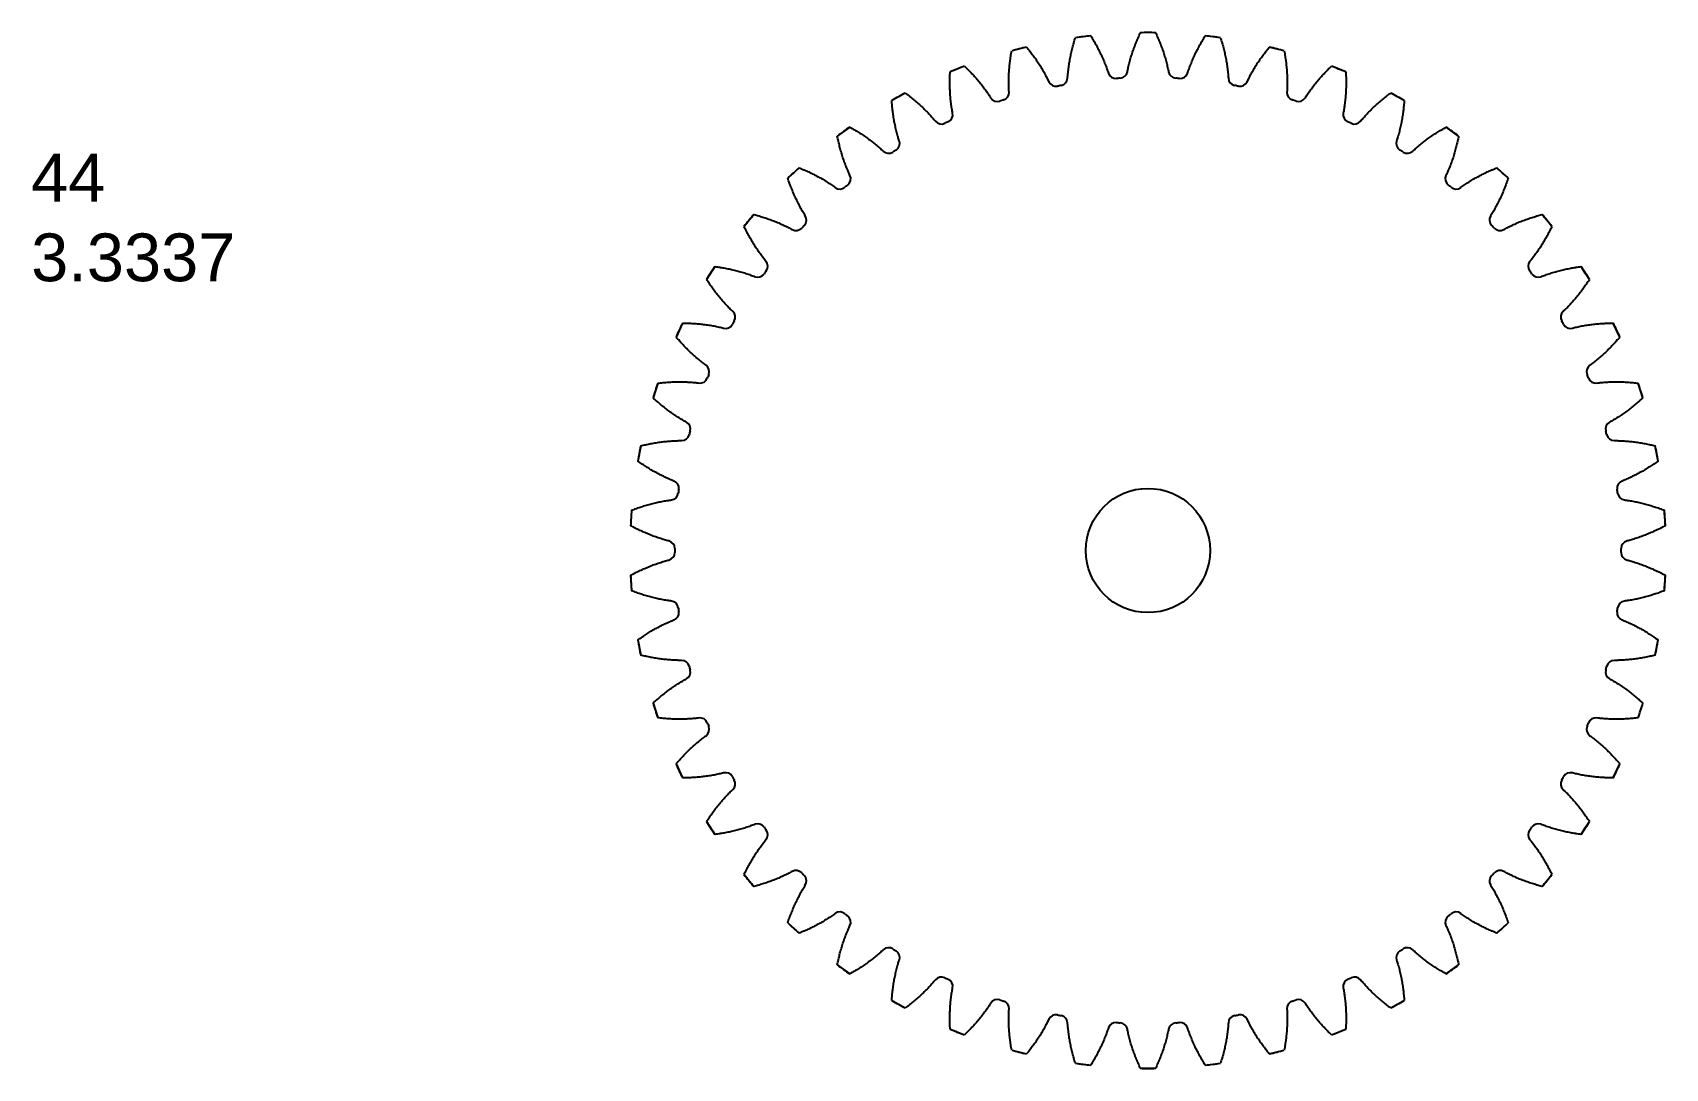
# Model space of a CAD drawing. Header units: inches. Extents: x 0.9 to 97.5, y -1.2 to 16.7.
# Drawn here: x 39.4 to 46.23, y 6.22 to 10.56 of the extents above; entities that cross this region are included whole.
import ezdxf

# ---------------------------------------------------------------- set-up
doc = ezdxf.new("R2010")
doc.units = ezdxf.units.IN
doc.header["$MEASUREMENT"] = 0
doc.styles.get("Standard").update_dxf_attribs({"font": 'arial.ttf'})

msp = doc.modelspace()

# ---------------------------------------------------------------- linework, layer by layer
at = {"color": 7, "linetype": 'Continuous'}
for p, q in [((43.824, 10.5428), (43.7599, 10.5347)), ((44.3671, 10.5347), (44.303, 10.5428)), ((43.556, 10.4958), (43.4935, 10.4798)), ((44.6336, 10.4798), (44.571, 10.4958)), ((43.296, 10.4156), (43.236, 10.3918)), ((44.8911, 10.3918), (44.831, 10.4156)), ((43.0481, 10.3035), (42.9915, 10.2723)), ((45.1355, 10.2723), (45.0789, 10.3035)), ((42.8163, 10.1611), (42.764, 10.1231)), ((45.363, 10.1231), (45.3108, 10.1611)), ((42.604, 9.9908), (42.5569, 9.9466)), ((45.5701, 9.9466), (45.523, 9.9908)), ((42.4149, 9.7953), (42.3737, 9.7455)), ((45.7534, 9.7455), (45.7122, 9.7953)), ((42.2517, 9.5775), (42.217, 9.523)), ((45.91, 9.523), (45.8754, 9.5775)), ((42.117, 9.3411), (42.0895, 9.2826)), ((46.0375, 9.2826), (46.01, 9.3411)), ((42.0131, 9.0896), (41.9931, 9.0282)), ((46.1339, 9.0282), (46.1139, 9.0896)), ((41.9415, 8.8271), (41.9294, 8.7637)), ((46.1976, 8.7637), (46.1855, 8.8271)), ((46.2277, 8.4932), (46.2236, 8.5577)), ((41.8993, 8.2857), (41.9034, 8.2212)), ((46.2236, 8.2212), (46.2277, 8.2857)), ((41.9294, 8.0152), (41.9415, 7.9518)), ((46.1855, 7.9518), (46.1976, 8.0152)), ((41.9931, 7.7507), (42.0131, 7.6893)), ((42.0895, 7.4963), (42.117, 7.4378)), ((46.01, 7.4378), (46.0375, 7.4963)), ((42.217, 7.2559), (42.2517, 7.2013)), ((45.8754, 7.2013), (45.91, 7.2559)), ((42.3737, 7.0334), (42.4149, 6.9836)), ((45.7122, 6.9836), (45.7534, 7.0334)), ((42.5569, 6.8323), (42.604, 6.7881)), ((45.523, 6.7881), (45.5701, 6.8323)), ((42.764, 6.6558), (42.8163, 6.6178)), ((45.3108, 6.6178), (45.363, 6.6558)), ((42.9915, 6.5066), (43.0481, 6.4754)), ((45.0789, 6.4754), (45.1355, 6.5066)), ((43.236, 6.387), (43.296, 6.3633)), ((44.831, 6.3633), (44.8911, 6.387)), ((43.4935, 6.2991), (43.556, 6.283)), ((44.571, 6.283), (44.6336, 6.2991)), ((43.7599, 6.2441), (43.824, 6.236)), ((44.0312, 6.223), (44.0958, 6.223)), ((44.303, 6.236), (44.3671, 6.2441))]:
    msp.add_line(p, q, dxfattribs=at)
msp.add_circle((44.0635, 8.3894), 0.26)
for centre, radius, start, end in [((44.0635, 8.3894), 2.1667, 96.3456, 98.0544), ((44.0635, 8.3894), 2.1667, 89.1456, 90.8544), ((44.0635, 8.3894), 2.1667, 81.9456, 83.6544), ((44.0635, 8.3894), 2.1667, 103.5456, 105.2544), ((44.0635, 8.3894), 2.1667, 74.7456, 76.4544), ((44.0635, 8.3894), 2.1667, 110.7456, 112.4544), ((43.9289, 10.3968), 0.0325, 197.72205, 273.8373), ((43.9455, 10.3978), 0.0325, 273.3627, 349.47795), ((44.1815, 10.3978), 0.0325, 190.52205, 266.6373), ((44.1982, 10.3968), 0.0325, 266.1627, 342.27795), ((44.0635, 8.3894), 2.1667, 67.5456, 69.2544), ((43.6784, 10.3641), 0.0325, 204.92205, 281.0373), ((44.0635, 8.3894), 1.9793, 100.5627, 101.0373), ((43.6947, 10.3672), 0.0325, 280.5627, 356.67795), ((44.0635, 8.3894), 1.9793, 93.3627, 93.8373), ((44.0635, 8.3894), 1.9793, 86.1627, 86.6373), ((44.4323, 10.3672), 0.0325, 183.32205, 259.4373), ((44.0635, 8.3894), 1.9793, 78.9627, 79.4373), ((44.4487, 10.3641), 0.0325, 258.9627, 335.07795), ((44.0635, 8.3894), 2.1667, 117.9456, 119.6544), ((43.4339, 10.3002), 0.0325, 212.12205, 288.2373), ((44.0635, 8.3894), 1.9793, 107.7627, 108.2373), ((43.4498, 10.3054), 0.0325, 287.7627, 3.87795), ((44.6773, 10.3054), 0.0325, 176.12205, 252.2373), ((44.0635, 8.3894), 1.9793, 71.7627, 72.2373), ((44.6931, 10.3002), 0.0325, 251.7627, 327.87795), ((44.0635, 8.3894), 2.1667, 60.3456, 62.0544), ((43.1994, 10.2062), 0.0325, 219.32205, 295.4373), ((44.0635, 8.3894), 1.9793, 114.9627, 115.4373), ((43.2145, 10.2133), 0.0325, 294.9627, 11.07795), ((44.9126, 10.2133), 0.0325, 168.92205, 245.0373), ((44.0635, 8.3894), 1.9793, 64.5627, 65.0373), ((44.9276, 10.2062), 0.0325, 244.5627, 320.67795), ((44.0635, 8.3894), 2.1667, 125.1456, 126.8544), ((44.0635, 8.3894), 2.1667, 53.1456, 54.8544), ((42.9785, 10.0836), 0.0325, 226.52205, 302.6373), ((44.0635, 8.3894), 1.9793, 122.1627, 122.6373), ((42.9926, 10.0925), 0.0325, 302.1627, 18.27795), ((45.1345, 10.0925), 0.0325, 161.72205, 237.8373), ((44.0635, 8.3894), 1.9793, 57.3627, 57.8373), ((45.1485, 10.0836), 0.0325, 237.3627, 313.47795), ((44.0635, 8.3894), 2.1667, 132.3456, 134.0544), ((44.0635, 8.3894), 2.1667, 45.9456, 47.6544), ((42.7747, 9.9343), 0.0325, 233.72205, 309.8373), ((44.0635, 8.3894), 1.9793, 129.3627, 129.8373), ((42.7876, 9.9449), 0.0325, 309.3627, 25.47795), ((45.3395, 9.9449), 0.0325, 154.52205, 230.6373), ((44.0635, 8.3894), 1.9793, 50.1627, 50.6373), ((45.3523, 9.9343), 0.0325, 230.1627, 306.27795), ((44.0635, 8.3894), 2.1667, 139.5456, 141.2544), ((42.6027, 9.7727), 0.0325, 316.5627, 32.67795), ((45.5244, 9.7727), 0.0325, 147.32205, 223.4373), ((44.0635, 8.3894), 2.1667, 38.7456, 40.4544), ((42.5913, 9.7606), 0.0325, 240.92205, 317.0373), ((44.0635, 8.3894), 1.9793, 136.5627, 137.0373), ((44.0635, 8.3894), 1.9793, 42.9627, 43.4373), ((45.5358, 9.7606), 0.0325, 222.9627, 299.07795), ((44.0635, 8.3894), 2.1667, 146.7456, 148.4544), ((42.4408, 9.5787), 0.0325, 323.7627, 39.87795), ((45.6862, 9.5787), 0.0325, 140.12205, 216.2373), ((44.0635, 8.3894), 2.1667, 31.5456, 33.2544), ((42.431, 9.5652), 0.0325, 248.12205, 324.2373), ((44.0635, 8.3894), 1.9793, 143.7627, 144.2373), ((44.0635, 8.3894), 1.9793, 35.7627, 36.2373), ((45.696, 9.5652), 0.0325, 215.7627, 291.87795), ((42.3046, 9.3659), 0.0325, 330.9627, 47.07795), ((45.8225, 9.3659), 0.0325, 132.92205, 209.0373), ((44.0635, 8.3894), 2.1667, 153.9456, 155.6544), ((42.2965, 9.3513), 0.0325, 255.32205, 331.4373), ((44.0635, 8.3894), 1.9793, 150.9627, 151.4373), ((44.0635, 8.3894), 1.9793, 28.5627, 29.0373), ((45.8305, 9.3513), 0.0325, 208.5627, 284.67795), ((44.0635, 8.3894), 2.1667, 24.3456, 26.0544), ((42.196, 9.1378), 0.0325, 338.1627, 54.27795), ((45.931, 9.1378), 0.0325, 125.72205, 201.8373), ((44.0635, 8.3894), 2.1667, 161.1456, 162.8544), ((42.1899, 9.1223), 0.0325, 262.52205, 338.6373), ((44.0635, 8.3894), 1.9793, 158.1627, 158.6373), ((44.0635, 8.3894), 1.9793, 21.3627, 21.8373), ((45.9371, 9.1223), 0.0325, 201.3627, 277.47795), ((44.0635, 8.3894), 2.1667, 17.1456, 18.8544), ((42.117, 8.8978), 0.0325, 345.3627, 61.47795), ((44.0635, 8.3894), 1.9793, 165.3627, 165.8373), ((46.0101, 8.8978), 0.0325, 118.52205, 194.6373), ((44.0635, 8.3894), 1.9793, 14.1627, 14.6373), ((44.0635, 8.3894), 2.1667, 168.3456, 170.0544), ((42.1128, 8.8817), 0.0325, 269.72205, 345.8373), ((46.0142, 8.8817), 0.0325, 194.1627, 270.27795), ((44.0635, 8.3894), 2.1667, 9.9456, 11.6544), ((42.0686, 8.6499), 0.0325, 352.5627, 68.67795), ((46.0584, 8.6499), 0.0325, 111.32205, 187.4373), ((42.0665, 8.6333), 0.0325, 276.92205, 353.0373), ((44.0635, 8.3894), 1.9793, 172.5627, 173.0373), ((44.0635, 8.3894), 1.9793, 6.9627, 7.4373), ((46.0605, 8.6333), 0.0325, 186.9627, 263.07795), ((44.0635, 8.3894), 2.1667, 175.5456, 177.2544), ((44.0635, 8.3894), 2.1667, 2.7456, 4.4544), ((42.0517, 8.3978), 0.0325, 359.7627, 75.87795), ((46.0753, 8.3978), 0.0325, 104.12205, 180.2373), ((42.0517, 8.3811), 0.0325, 284.12205, 0.2373), ((44.0635, 8.3894), 1.9793, 179.7627, 180.2373), ((44.0635, 8.3894), 1.9793, 359.7627, 0.2373), ((46.0753, 8.3811), 0.0325, 179.7627, 255.87795), ((44.0635, 8.3894), 2.1667, 182.7456, 184.4544), ((44.0635, 8.3894), 2.1667, 355.5456, 357.2544), ((42.0665, 8.1456), 0.0325, 6.9627, 83.07795), ((42.0686, 8.129), 0.0325, 291.32205, 7.4373), ((44.0635, 8.3894), 1.9793, 186.9627, 187.4373), ((46.0584, 8.129), 0.0325, 172.5627, 248.67795), ((44.0635, 8.3894), 1.9793, 352.5627, 353.0373), ((46.0605, 8.1456), 0.0325, 96.92205, 173.0373), ((44.0635, 8.3894), 2.1667, 189.9456, 191.6544), ((44.0635, 8.3894), 2.1667, 348.3456, 350.0544), ((42.1128, 7.8972), 0.0325, 14.1627, 90.27795), ((46.0142, 7.8972), 0.0325, 89.72205, 165.8373), ((42.117, 7.8811), 0.0325, 298.52205, 14.6373), ((44.0635, 8.3894), 1.9793, 194.1627, 194.6373), ((46.0101, 7.8811), 0.0325, 165.3627, 241.47795), ((44.0635, 8.3894), 1.9793, 345.3627, 345.8373), ((44.0635, 8.3894), 2.1667, 197.1456, 198.8544), ((44.0635, 8.3894), 2.1667, 341.1456, 342.8544), ((42.1899, 7.6566), 0.0325, 21.3627, 97.47795), ((42.196, 7.6411), 0.0325, 305.72205, 21.8373), ((44.0635, 8.3894), 1.9793, 201.3627, 201.8373), ((45.931, 7.6411), 0.0325, 158.1627, 234.27795), ((44.0635, 8.3894), 1.9793, 338.1627, 338.6373), ((45.9371, 7.6566), 0.0325, 82.52205, 158.6373), ((44.0635, 8.3894), 2.1667, 204.3456, 206.0544), ((42.2965, 7.4275), 0.0325, 28.5627, 104.67795), ((45.8305, 7.4275), 0.0325, 75.32205, 151.4373), ((44.0635, 8.3894), 2.1667, 333.9456, 335.6544), ((44.0635, 8.3894), 1.9793, 208.5627, 209.0373), ((42.3046, 7.4129), 0.0325, 312.92205, 29.0373), ((45.8225, 7.4129), 0.0325, 150.9627, 227.07795), ((44.0635, 8.3894), 1.9793, 330.9627, 331.4373), ((44.0635, 8.3894), 2.1667, 211.5456, 213.2544), ((42.431, 7.2137), 0.0325, 35.7627, 111.87795), ((45.696, 7.2137), 0.0325, 68.12205, 144.2373), ((44.0635, 8.3894), 2.1667, 326.7456, 328.4544), ((44.0635, 8.3894), 1.9793, 215.7627, 216.2373), ((42.4408, 7.2002), 0.0325, 320.12205, 36.2373), ((45.6862, 7.2002), 0.0325, 143.7627, 219.87795), ((44.0635, 8.3894), 1.9793, 323.7627, 324.2373), ((42.5913, 7.0183), 0.0325, 42.9627, 119.07795), ((44.0635, 8.3894), 1.9793, 222.9627, 223.4373), ((44.0635, 8.3894), 1.9793, 316.5627, 317.0373), ((45.5358, 7.0183), 0.0325, 60.92205, 137.0373), ((44.0635, 8.3894), 2.1667, 218.7456, 220.4544), ((42.6027, 7.0062), 0.0325, 327.32205, 43.4373), ((45.5244, 7.0062), 0.0325, 136.5627, 212.67795), ((44.0635, 8.3894), 2.1667, 319.5456, 321.2544), ((44.0635, 8.3894), 2.1667, 225.9456, 227.6544), ((42.7747, 6.8446), 0.0325, 50.1627, 126.27795), ((44.0635, 8.3894), 1.9793, 230.1627, 230.6373), ((42.7876, 6.834), 0.0325, 334.52205, 50.6373), ((45.3395, 6.834), 0.0325, 129.3627, 205.47795), ((44.0635, 8.3894), 1.9793, 309.3627, 309.8373), ((45.3523, 6.8446), 0.0325, 53.72205, 129.8373), ((44.0635, 8.3894), 2.1667, 312.3456, 314.0544), ((42.9785, 6.6953), 0.0325, 57.3627, 133.47795), ((44.0635, 8.3894), 1.9793, 237.3627, 237.8373), ((42.9926, 6.6863), 0.0325, 341.72205, 57.8373), ((45.1345, 6.6863), 0.0325, 122.1627, 198.27795), ((44.0635, 8.3894), 1.9793, 302.1627, 302.6373), ((45.1485, 6.6953), 0.0325, 46.52205, 122.6373), ((44.0635, 8.3894), 2.1667, 233.1456, 234.8544), ((44.0635, 8.3894), 2.1667, 305.1456, 306.8544), ((43.1994, 6.5726), 0.0325, 64.5627, 140.67795), ((44.0635, 8.3894), 1.9793, 244.5627, 245.0373), ((43.2145, 6.5655), 0.0325, 348.92205, 65.0373), ((44.9126, 6.5655), 0.0325, 114.9627, 191.07795), ((44.0635, 8.3894), 1.9793, 294.9627, 295.4373), ((44.9276, 6.5726), 0.0325, 39.32205, 115.4373), ((44.0635, 8.3894), 2.1667, 240.3456, 242.0544), ((43.4339, 6.4787), 0.0325, 71.7627, 147.87795), ((44.0635, 8.3894), 1.9793, 251.7627, 252.2373), ((43.4498, 6.4735), 0.0325, 356.12205, 72.2373), ((44.6773, 6.4735), 0.0325, 107.7627, 183.87795), ((44.0635, 8.3894), 1.9793, 287.7627, 288.2373), ((44.6931, 6.4787), 0.0325, 32.12205, 108.2373), ((44.0635, 8.3894), 2.1667, 297.9456, 299.6544), ((43.6784, 6.4148), 0.0325, 78.9627, 155.07795), ((44.0635, 8.3894), 1.9793, 258.9627, 259.4373), ((43.6947, 6.4117), 0.0325, 3.32205, 79.4373), ((44.4323, 6.4117), 0.0325, 100.5627, 176.67795), ((44.0635, 8.3894), 1.9793, 280.5627, 281.0373), ((44.4487, 6.4148), 0.0325, 24.92205, 101.0373), ((44.0635, 8.3894), 2.1667, 247.5456, 249.2544), ((43.9289, 6.3821), 0.0325, 86.1627, 162.27795), ((44.0635, 8.3894), 1.9793, 266.1627, 266.6373), ((43.9455, 6.3811), 0.0325, 10.52205, 86.6373), ((44.1815, 6.3811), 0.0325, 93.3627, 169.47795), ((44.0635, 8.3894), 1.9793, 273.3627, 273.8373), ((44.1982, 6.3821), 0.0325, 17.72205, 93.8373), ((44.0635, 8.3894), 2.1667, 290.7456, 292.4544), ((44.0635, 8.3894), 2.1667, 254.7456, 256.4544), ((44.0635, 8.3894), 2.1667, 283.5456, 285.2544), ((44.0635, 8.3894), 2.1667, 261.9456, 263.6544), ((44.0635, 8.3894), 2.1667, 269.1456, 270.8544), ((44.0635, 8.3894), 2.1667, 276.3456, 278.0544)]:
    msp.add_arc(centre, radius, start, end, dxfattribs=at)
for points, start_tangent, end_tangent in [([(43.7534, 10.5127), (43.7536, 10.5136), (43.7599, 10.5347)], (0.003146, 0.011034), (0.003407, 0.010956)), ([(43.824, 10.5428), (43.8354, 10.524), (43.8359, 10.5232)], (0.006024, -0.009765), (0.005791, -0.009905)), ([(43.8359, 10.5232), (43.8463, 10.5048), (43.8567, 10.4854), (43.8664, 10.4657), (43.8756, 10.4457), (43.884, 10.4254), (43.8918, 10.4048), (43.8979, 10.3869)], (0.037868, -0.064769), (0.022843, -0.071482)), ([(43.9775, 10.3919), (43.9813, 10.4104), (43.9864, 10.4318), (43.9923, 10.453), (43.9988, 10.474), (44.006, 10.4948), (44.0139, 10.5154), (44.0219, 10.5349)], (0.013704, 0.073782), (0.029451, 0.069004)), ([(44.0219, 10.5349), (44.0223, 10.5357), (44.0312, 10.5559)], (0.004504, 0.010553), (0.004753, 0.010443)), ([(44.0958, 10.5559), (44.1047, 10.5357), (44.1051, 10.5349)], (0.004753, -0.010443), (0.004504, -0.010553)), ([(44.1051, 10.5349), (44.1131, 10.5154), (44.121, 10.4948), (44.1282, 10.474), (44.1348, 10.453), (44.1406, 10.4318), (44.1457, 10.4104), (44.1496, 10.3919)], (0.029451, -0.069004), (0.013704, -0.073782)), ([(44.2291, 10.3869), (44.2352, 10.4048), (44.243, 10.4254), (44.2515, 10.4457), (44.2606, 10.4657), (44.2704, 10.4854), (44.2807, 10.5048), (44.2912, 10.5232)], (0.022843, 0.071482), (0.037868, 0.064769)), ([(44.2912, 10.5232), (44.2916, 10.524), (44.303, 10.5428)], (0.005791, 0.009905), (0.006024, 0.009765)), ([(44.3671, 10.5347), (44.3734, 10.5136), (44.3737, 10.5127)], (0.003407, -0.010956), (0.003146, -0.011034)), ([(43.4822, 10.3076), (43.4813, 10.3265), (43.4809, 10.3485), (43.4813, 10.3705), (43.4824, 10.3925), (43.4843, 10.4144), (43.4868, 10.4363), (43.4897, 10.4571)], (-0.005075, 0.074872), (0.011366, 0.07416)), ([(43.4897, 10.4571), (43.4898, 10.4581), (43.4935, 10.4798)], (0.001738, 0.011342), (0.002007, 0.011297)), ([(43.556, 10.4958), (43.5697, 10.4785), (43.5702, 10.4778)], (0.007201, -0.008933), (0.006987, -0.009101)), ([(43.5702, 10.4778), (43.5829, 10.4609), (43.5956, 10.443), (43.6078, 10.4246), (43.6193, 10.4059), (43.6303, 10.3868), (43.6406, 10.3673), (43.6489, 10.3504)], (0.045687, -0.059512), (0.031622, -0.068056)), ([(43.7272, 10.3653), (43.7286, 10.3842), (43.7311, 10.406), (43.7342, 10.4278), (43.738, 10.4495), (43.7426, 10.471), (43.7478, 10.4924), (43.7534, 10.5127)], (0.004349, 0.074918), (0.020571, 0.072151)), ([(44.3737, 10.5127), (44.3792, 10.4924), (44.3844, 10.471), (44.389, 10.4495), (44.3928, 10.4278), (44.396, 10.406), (44.3984, 10.3842), (44.3999, 10.3653)], (0.020571, -0.072151), (0.004349, -0.074918)), ([(44.4782, 10.3504), (44.4865, 10.3673), (44.4968, 10.3868), (44.5077, 10.4059), (44.5193, 10.4246), (44.5314, 10.443), (44.5442, 10.4609), (44.5568, 10.4778)], (0.031622, 0.068056), (0.045687, 0.059512)), ([(44.5568, 10.4778), (44.5574, 10.4785), (44.571, 10.4958)], (0.006987, 0.009101), (0.007201, 0.008933)), ([(44.6336, 10.4798), (44.6372, 10.4581), (44.6373, 10.4571)], (0.002007, -0.011297), (0.001738, -0.011342)), ([(44.6373, 10.4571), (44.6403, 10.4363), (44.6428, 10.4144), (44.6446, 10.3925), (44.6457, 10.3705), (44.6461, 10.3485), (44.6457, 10.3265), (44.6449, 10.3076)], (0.011366, -0.07416), (-0.005075, -0.074872)), ([(43.2351, 10.3689), (43.2351, 10.3698), (43.236, 10.3918)], (0.000303, 0.01147), (0.000575, 0.011459)), ([(43.296, 10.4156), (43.3117, 10.4002), (43.3124, 10.3995)], (0.008264, -0.00796), (0.008073, -0.008154)), ([(43.3124, 10.3995), (43.327, 10.3844), (43.3419, 10.3681), (43.3563, 10.3515), (43.3701, 10.3343), (43.3834, 10.3168), (43.396, 10.2987), (43.4064, 10.2829)], (0.052785, -0.053316), (0.039903, -0.063556)), ([(44.7207, 10.2829), (44.731, 10.2987), (44.7437, 10.3168), (44.7569, 10.3343), (44.7707, 10.3515), (44.7851, 10.3681), (44.8, 10.3844), (44.8147, 10.3995)], (0.039903, 0.063556), (0.052785, 0.053316)), ([(44.8147, 10.3995), (44.8153, 10.4002), (44.831, 10.4156)], (0.008073, 0.008154), (0.008264, 0.00796)), ([(44.8911, 10.3918), (44.8919, 10.3698), (44.892, 10.3689)], (0.000575, -0.011459), (0.000303, -0.01147)), ([(43.2464, 10.2196), (43.2431, 10.2382), (43.24, 10.26), (43.2376, 10.2819), (43.236, 10.3038), (43.235, 10.3258), (43.2348, 10.3478), (43.2351, 10.3689)], (-0.014419, 0.073645), (0.001981, 0.075)), ([(44.892, 10.3689), (44.8923, 10.3478), (44.892, 10.3258), (44.8911, 10.3038), (44.8894, 10.2819), (44.887, 10.26), (44.8839, 10.2382), (44.8807, 10.2196)], (0.001981, -0.075), (-0.014419, -0.073645)), ([(42.9935, 10.2495), (42.9934, 10.2504), (42.9915, 10.2723)], (-0.001137, 0.011418), (-0.000866, 0.011441)), ([(43.0234, 10.1027), (43.0179, 10.1208), (43.012, 10.142), (43.0069, 10.1634), (43.0025, 10.185), (42.9989, 10.2067), (42.9959, 10.2285), (42.9935, 10.2495)], (-0.023536, 0.071257), (-0.007434, 0.074657)), ([(43.0481, 10.3035), (43.0656, 10.2901), (43.0664, 10.2895)], (0.009196, -0.006861), (0.009031, -0.007078)), ([(43.0664, 10.2895), (43.0828, 10.2763), (43.0996, 10.2621), (43.116, 10.2474), (43.1318, 10.2321), (43.1472, 10.2163), (43.162, 10.2), (43.1742, 10.1856)], (0.059051, -0.04628), (0.047554, -0.058054)), ([(44.9528, 10.1856), (44.9651, 10.2), (44.9799, 10.2163), (44.9952, 10.2321), (45.0111, 10.2474), (45.0274, 10.2621), (45.0442, 10.2763), (45.0607, 10.2895)], (0.047554, 0.058054), (0.059051, 0.04628)), ([(45.0607, 10.2895), (45.0614, 10.2901), (45.0789, 10.3035)], (0.009031, 0.007078), (0.009196, 0.006861)), ([(45.1335, 10.2495), (45.1312, 10.2285), (45.1282, 10.2067), (45.1245, 10.185), (45.1201, 10.1634), (45.115, 10.142), (45.1092, 10.1208), (45.1036, 10.1027)], (-0.007434, -0.074657), (-0.023536, -0.071257)), ([(45.1355, 10.2723), (45.1336, 10.2504), (45.1335, 10.2495)], (-0.000866, -0.011441), (-0.001137, -0.011418)), ([(42.7688, 10.1007), (42.7686, 10.1016), (42.764, 10.1231)], (-0.002559, 0.011185), (-0.002293, 0.011242)), ([(42.8163, 10.1611), (42.8353, 10.15), (42.8361, 10.1496)], (0.009983, -0.005655), (0.009847, -0.00589)), ([(42.8361, 10.1496), (42.8541, 10.1385), (42.8725, 10.1265), (42.8906, 10.114), (42.9082, 10.1008), (42.9254, 10.0871), (42.9422, 10.0728), (42.9561, 10.06)], (0.064386, -0.038514), (0.054455, -0.051636)), ([(45.1709, 10.06), (45.1849, 10.0728), (45.2016, 10.0871), (45.2188, 10.1008), (45.2365, 10.114), (45.2545, 10.1265), (45.273, 10.1385), (45.2909, 10.1496)], (0.054455, 0.051636), (0.064386, 0.038514)), ([(45.2909, 10.1496), (45.2917, 10.15), (45.3108, 10.1611)], (0.009847, 0.00589), (0.009983, 0.005655)), ([(45.363, 10.1231), (45.3584, 10.1016), (45.3582, 10.1007)], (-0.002293, -0.011242), (-0.002559, -0.011185)), ([(42.8169, 9.9589), (42.8091, 9.9761), (42.8007, 9.9964), (42.7929, 10.017), (42.7859, 10.0379), (42.7795, 10.059), (42.7738, 10.0802), (42.7688, 10.1007)], (-0.032281, 0.067746), (-0.016733, 0.073136)), ([(45.3582, 10.1007), (45.3533, 10.0802), (45.3475, 10.059), (45.3412, 10.0379), (45.3341, 10.017), (45.3264, 9.9964), (45.3179, 9.9761), (45.3101, 9.9589)], (-0.016733, -0.073136), (-0.032281, -0.067746)), ([(42.604, 9.9908), (42.6243, 9.9822), (42.6252, 9.9819)], (0.010613, -0.004359), (0.010507, -0.00461)), ([(42.6252, 9.9819), (42.6444, 9.9732), (42.6642, 9.9636), (42.6837, 9.9533), (42.7028, 9.9425), (42.7216, 9.931), (42.74, 9.9189), (42.7555, 9.9081)], (0.068706, -0.030141), (0.060497, -0.044404)), ([(45.3715, 9.9081), (45.387, 9.9189), (45.4054, 9.931), (45.4242, 9.9425), (45.4434, 9.9533), (45.4629, 9.9636), (45.4827, 9.9732), (45.5019, 9.9819)], (0.060497, 0.044404), (0.068706, 0.030141)), ([(45.5019, 9.9819), (45.5027, 9.9822), (45.523, 9.9908)], (0.010507, 0.00461), (0.010613, 0.004359)), ([(42.5646, 9.9249), (42.5642, 9.9258), (42.5569, 9.9466)], (-0.003941, 0.010776), (-0.003684, 0.010866)), ([(42.63, 9.7902), (42.6201, 9.8064), (42.6092, 9.8255), (42.599, 9.845), (42.5893, 9.8648), (42.5804, 9.8849), (42.572, 9.9052), (42.5646, 9.9249)], (-0.040517, 0.063166), (-0.025767, 0.070463)), ([(45.5625, 9.9249), (45.555, 9.9052), (45.5467, 9.8849), (45.5377, 9.8648), (45.5281, 9.845), (45.5178, 9.8255), (45.5069, 9.8064), (45.497, 9.7902)], (-0.025767, -0.070463), (-0.040517, -0.063166)), ([(45.5701, 9.9466), (45.5628, 9.9258), (45.5625, 9.9249)], (-0.003684, -0.010866), (-0.003941, -0.010776)), ([(42.4149, 9.7953), (42.436, 9.7893), (42.4369, 9.789)], (0.011076, -0.002994), (0.011002, -0.003256)), ([(42.4369, 9.789), (42.4571, 9.7828), (42.4779, 9.7758), (42.4986, 9.7681), (42.5189, 9.7597), (42.539, 9.7507), (42.5588, 9.741), (42.5755, 9.7321)], (0.071942, -0.021292), (0.065585, -0.036471)), ([(45.5516, 9.7321), (45.5683, 9.741), (45.588, 9.7507), (45.6081, 9.7597), (45.6285, 9.7681), (45.6491, 9.7758), (45.67, 9.7828), (45.6901, 9.789)], (0.065585, 0.036471), (0.071942, 0.021292)), ([(45.6901, 9.789), (45.691, 9.7893), (45.7122, 9.7953)], (0.011002, 0.003256), (0.011076, 0.002994)), ([(42.3839, 9.725), (42.3835, 9.7258), (42.3737, 9.7455)], (-0.00526, 0.010197), (-0.005017, 0.010319)), ([(42.4658, 9.5995), (42.4539, 9.6143), (42.4407, 9.6319), (42.4281, 9.6499), (42.4161, 9.6684), (42.4046, 9.6872), (42.3938, 9.7063), (42.3839, 9.725)], (-0.048115, 0.057589), (-0.034395, 0.066678)), ([(45.7431, 9.725), (45.7332, 9.7063), (45.7224, 9.6872), (45.711, 9.6684), (45.6989, 9.6499), (45.6863, 9.6319), (45.6731, 9.6143), (45.6613, 9.5995)], (-0.034395, -0.066678), (-0.048115, -0.057589)), ([(45.7534, 9.7455), (45.7435, 9.7258), (45.7431, 9.725)], (-0.005017, -0.010319), (-0.00526, -0.010197)), ([(42.2517, 9.5775), (42.2734, 9.5743), (42.2743, 9.5741)], (0.011364, -0.001582), (0.011324, -0.001852)), ([(42.2743, 9.5741), (42.2951, 9.5705), (42.3167, 9.5661), (42.3381, 9.5611), (42.3594, 9.5553), (42.3804, 9.5489), (42.4012, 9.5417), (42.4189, 9.5351)], (0.074043, -0.012107), (0.069639, -0.027964)), ([(45.7081, 9.5351), (45.7258, 9.5417), (45.7466, 9.5489), (45.7677, 9.5553), (45.7889, 9.5611), (45.8104, 9.5661), (45.8319, 9.5705), (45.8527, 9.5741)], (0.069639, 0.027964), (0.074043, 0.012107)), ([(45.8527, 9.5741), (45.8536, 9.5743), (45.8754, 9.5775)], (0.011324, 0.001852), (0.011364, 0.001582)), ([(42.2298, 9.5039), (42.2293, 9.5047), (42.217, 9.523)], (-0.006497, 0.009458), (-0.00627, 0.009609)), ([(42.3267, 9.3897), (42.3131, 9.4029), (42.2978, 9.4187), (42.283, 9.435), (42.2688, 9.4518), (42.2551, 9.469), (42.2419, 9.4867), (42.2298, 9.5039)], (-0.054953, 0.051105), (-0.042481, 0.061841)), ([(45.8972, 9.5039), (45.8851, 9.4867), (45.872, 9.469), (45.8583, 9.4518), (45.844, 9.435), (45.8292, 9.4187), (45.8139, 9.4029), (45.8003, 9.3897)], (-0.042481, -0.061841), (-0.054953, -0.051105)), ([(45.91, 9.523), (45.8978, 9.5047), (45.8972, 9.5039)], (-0.00627, -0.009609), (-0.006497, -0.009458)), ([(42.117, 9.3411), (42.139, 9.3406), (42.14, 9.3405)], (0.011473, -0.000146), (0.011466, -0.000418)), ([(42.14, 9.3405), (42.161, 9.3395), (42.183, 9.3379), (42.2049, 9.3356), (42.2267, 9.3325), (42.2484, 9.3288), (42.2699, 9.3243), (42.2883, 9.3199)], (0.074976, -0.002732), (0.072595, -0.019015)), ([(45.8387, 9.3199), (45.8571, 9.3243), (45.8787, 9.3288), (45.9004, 9.3325), (45.9222, 9.3356), (45.9441, 9.3379), (45.966, 9.3395), (45.9871, 9.3405)], (0.072595, 0.019015), (0.074976, 0.002732)), ([(45.9871, 9.3405), (45.988, 9.3406), (46.01, 9.3411)], (0.011466, 0.000418), (0.011473, 0.000146)), ([(42.1046, 9.2653), (42.104, 9.266), (42.0895, 9.2826)], (-0.007631, 0.008569), (-0.007425, 0.008747)), ([(42.215, 9.1642), (42.1999, 9.1755), (42.1827, 9.1893), (42.166, 9.2036), (42.1498, 9.2185), (42.134, 9.2339), (42.1188, 9.2497), (42.1046, 9.2653)], (-0.060925, 0.043815), (-0.049897, 0.056029)), ([(46.0225, 9.2653), (46.0083, 9.2497), (45.993, 9.2339), (45.9773, 9.2185), (45.961, 9.2036), (45.9443, 9.1893), (45.9271, 9.1755), (45.912, 9.1642)], (-0.049897, -0.056029), (-0.060925, -0.043815)), ([(46.0375, 9.2826), (46.0231, 9.266), (46.0225, 9.2653)], (-0.007425, -0.008747), (-0.007631, -0.008569)), ([(42.0131, 9.0896), (42.035, 9.0919), (42.0359, 9.092)], (0.011401, 0.001293), (0.011428, 0.001023)), ([(42.0359, 9.092), (42.057, 9.0936), (42.0789, 9.0947), (42.1009, 9.0952), (42.123, 9.0949), (42.1449, 9.0939), (42.1669, 9.0921), (42.1857, 9.0901)], (0.074728, 0.006687), (0.074405, -0.009767)), ([(45.9414, 9.0901), (45.9601, 9.0921), (45.9821, 9.0939), (46.0041, 9.0949), (46.0261, 9.0952), (46.0481, 9.0947), (46.0701, 9.0936), (46.0911, 9.092)], (0.074405, 0.009767), (0.074728, -0.006687)), ([(46.0911, 9.092), (46.092, 9.0919), (46.1139, 9.0896)], (0.011428, -0.001023), (0.011401, -0.001293)), ([(42.0102, 9.0129), (42.0095, 9.0135), (41.9931, 9.0282)], (-0.008645, 0.007545), (-0.008463, 0.007747)), ([(46.1339, 9.0282), (46.1175, 9.0135), (46.1168, 9.0129)], (-0.008463, -0.007747), (-0.008645, -0.007545)), ([(42.1325, 8.9264), (42.1161, 8.9358), (42.0973, 8.9472), (42.0789, 8.9594), (42.061, 8.9721), (42.0434, 8.9854), (42.0263, 8.9992), (42.0102, 9.0129)], (-0.065936, 0.035833), (-0.056526, 0.049333)), ([(46.1168, 9.0129), (46.1007, 8.9992), (46.0836, 8.9854), (46.0661, 8.9721), (46.0481, 8.9594), (46.0297, 8.9472), (46.011, 8.9358), (45.9945, 8.9264)], (-0.056526, -0.049333), (-0.065936, -0.035833)), ([(41.9415, 8.8271), (41.963, 8.8321), (41.9639, 8.8323)], (0.011149, 0.002712), (0.01121, 0.002447)), ([(41.9639, 8.8323), (41.9845, 8.8365), (42.0062, 8.8404), (42.028, 8.8436), (42.0498, 8.8461), (42.0718, 8.8479), (42.0938, 8.8489), (42.1127, 8.8492)], (0.0733, 0.016), (0.075043, -0.000364)), ([(46.0144, 8.8492), (46.0333, 8.8489), (46.0553, 8.8479), (46.0772, 8.8461), (46.0991, 8.8436), (46.1208, 8.8404), (46.1425, 8.8365), (46.1632, 8.8323)], (0.075043, 0.000364), (0.0733, -0.016)), ([(46.1632, 8.8323), (46.1641, 8.8321), (46.1855, 8.8271)], (0.01121, -0.002447), (0.011149, -0.002712)), ([(41.9483, 8.7506), (41.9475, 8.7511), (41.9294, 8.7637)], (-0.009522, 0.006402), (-0.009367, 0.006626)), ([(42.0804, 8.6801), (42.063, 8.6874), (42.0429, 8.6964), (42.0231, 8.7061), (42.0037, 8.7165), (41.9846, 8.7275), (41.9659, 8.7391), (41.9483, 8.7506)], (-0.069907, 0.027287), (-0.062263, 0.04186)), ([(46.1787, 8.7506), (46.1611, 8.7391), (46.1424, 8.7275), (46.1233, 8.7165), (46.1039, 8.7061), (46.0841, 8.6964), (46.0641, 8.6874), (46.0466, 8.6801)], (-0.062263, -0.04186), (-0.069907, -0.027287)), ([(46.1976, 8.7637), (46.1795, 8.7511), (46.1787, 8.7506)], (-0.009367, -0.006626), (-0.009522, -0.006402)), ([(41.9034, 8.5577), (41.924, 8.5653), (41.9249, 8.5656)], (0.010721, 0.004088), (0.010815, 0.003833)), ([(41.9249, 8.5656), (41.9449, 8.5724), (41.9659, 8.579), (41.9871, 8.5849), (42.0085, 8.5901), (42.03, 8.5946), (42.0517, 8.5984), (42.0704, 8.6011)], (0.070717, 0.025061), (0.074497, 0.009044)), ([(46.0566, 8.6011), (46.0753, 8.5984), (46.097, 8.5946), (46.1186, 8.5901), (46.1399, 8.5849), (46.1611, 8.579), (46.1822, 8.5724), (46.2021, 8.5656)], (0.074497, -0.009044), (0.070717, -0.025061)), ([(46.2021, 8.5656), (46.203, 8.5653), (46.2236, 8.5577)], (0.010815, -0.003833), (0.010721, -0.004088)), ([(41.9197, 8.4827), (41.9189, 8.4831), (41.8993, 8.4932)], (-0.010249, 0.005158), (-0.010124, 0.005399)), ([(42.0596, 8.4293), (42.0414, 8.4343), (42.0203, 8.4407), (41.9995, 8.4479), (41.979, 8.4558), (41.9587, 8.4643), (41.9386, 8.4734), (41.9197, 8.4827)], (-0.072776, 0.01831), (-0.067019, 0.033726)), ([(46.2073, 8.4827), (46.1884, 8.4734), (46.1684, 8.4643), (46.1481, 8.4558), (46.1275, 8.4479), (46.1067, 8.4407), (46.0856, 8.4343), (46.0674, 8.4293)], (-0.067019, -0.033726), (-0.072776, -0.01831)), ([(46.2277, 8.4932), (46.2082, 8.4831), (46.2073, 8.4827)], (-0.010124, -0.005399), (-0.010249, -0.005158)), ([(41.9197, 8.2962), (41.9386, 8.3055), (41.9587, 8.3146), (41.979, 8.3231), (41.9995, 8.331), (42.0203, 8.3381), (42.0414, 8.3446), (42.0596, 8.3496)], (0.067019, 0.033726), (0.072776, 0.01831)), ([(46.0674, 8.3496), (46.0856, 8.3446), (46.1067, 8.3381), (46.1275, 8.331), (46.1481, 8.3231), (46.1684, 8.3146), (46.1884, 8.3055), (46.2073, 8.2962)], (0.072776, -0.01831), (0.067019, -0.033726)), ([(41.8993, 8.2857), (41.9189, 8.2958), (41.9197, 8.2962)], (0.010124, 0.005399), (0.010249, 0.005158)), ([(46.2073, 8.2962), (46.2082, 8.2958), (46.2277, 8.2857)], (0.010249, -0.005158), (0.010124, -0.005399)), ([(41.9249, 8.2132), (41.924, 8.2136), (41.9034, 8.2212)], (-0.010815, 0.003833), (-0.010721, 0.004088)), ([(42.0704, 8.1778), (42.0517, 8.1805), (42.03, 8.1843), (42.0085, 8.1888), (41.9871, 8.194), (41.9659, 8.1999), (41.9449, 8.2064), (41.9249, 8.2132)], (-0.074497, 0.009044), (-0.070717, 0.025061)), ([(46.2021, 8.2132), (46.1822, 8.2064), (46.1611, 8.1999), (46.1399, 8.194), (46.1186, 8.1888), (46.097, 8.1843), (46.0753, 8.1805), (46.0566, 8.1778)], (-0.070717, -0.025061), (-0.074497, -0.009044)), ([(46.2236, 8.2212), (46.203, 8.2136), (46.2021, 8.2132)], (-0.010721, -0.004088), (-0.010815, -0.003833)), ([(41.9483, 8.0283), (41.9659, 8.0398), (41.9846, 8.0514), (42.0037, 8.0624), (42.0231, 8.0728), (42.0429, 8.0825), (42.063, 8.0915), (42.0804, 8.0988)], (0.062263, 0.04186), (0.069907, 0.027287)), ([(46.0466, 8.0988), (46.0641, 8.0915), (46.0841, 8.0825), (46.1039, 8.0728), (46.1233, 8.0624), (46.1424, 8.0514), (46.1611, 8.0398), (46.1787, 8.0283)], (0.069907, -0.027287), (0.062263, -0.04186)), ([(41.9294, 8.0152), (41.9475, 8.0277), (41.9483, 8.0283)], (0.009367, 0.006626), (0.009522, 0.006402)), ([(46.1787, 8.0283), (46.1795, 8.0277), (46.1976, 8.0152)], (0.009522, -0.006402), (0.009367, -0.006626)), ([(41.9639, 7.9466), (41.963, 7.9468), (41.9415, 7.9518)], (-0.01121, 0.002447), (-0.011149, 0.002712)), ([(42.1127, 7.9297), (42.0938, 7.93), (42.0718, 7.931), (42.0498, 7.9328), (42.028, 7.9353), (42.0062, 7.9385), (41.9845, 7.9423), (41.9639, 7.9466)], (-0.075043, -0.000364), (-0.0733, 0.016)), ([(46.1632, 7.9466), (46.1425, 7.9423), (46.1208, 7.9385), (46.0991, 7.9353), (46.0772, 7.9328), (46.0553, 7.931), (46.0333, 7.93), (46.0144, 7.9297)], (-0.0733, -0.016), (-0.075043, 0.000364)), ([(46.1855, 7.9518), (46.1641, 7.9468), (46.1632, 7.9466)], (-0.011149, -0.002712), (-0.01121, -0.002447)), ([(42.0102, 7.766), (42.0263, 7.7797), (42.0434, 7.7935), (42.061, 7.8068), (42.0789, 7.8195), (42.0973, 7.8316), (42.1161, 7.8431), (42.1325, 7.8525)], (0.056526, 0.049333), (0.065936, 0.035833)), ([(45.9945, 7.8525), (46.011, 7.8431), (46.0297, 7.8316), (46.0481, 7.8195), (46.0661, 7.8068), (46.0836, 7.7935), (46.1007, 7.7797), (46.1168, 7.766)], (0.065936, -0.035833), (0.056526, -0.049333)), ([(41.9931, 7.7507), (42.0095, 7.7654), (42.0102, 7.766)], (0.008463, 0.007747), (0.008645, 0.007545)), ([(46.1168, 7.766), (46.1175, 7.7654), (46.1339, 7.7507)], (0.008645, -0.007545), (0.008463, -0.007747)), ([(42.0359, 7.6869), (42.035, 7.687), (42.0131, 7.6893)], (-0.011428, 0.001023), (-0.011401, 0.001293)), ([(42.1857, 7.6888), (42.1669, 7.6867), (42.1449, 7.685), (42.123, 7.684), (42.1009, 7.6837), (42.0789, 7.6842), (42.057, 7.6853), (42.0359, 7.6869)], (-0.074405, -0.009767), (-0.074728, 0.006687)), ([(46.0911, 7.6869), (46.0701, 7.6853), (46.0481, 7.6842), (46.0261, 7.6837), (46.0041, 7.684), (45.9821, 7.685), (45.9601, 7.6867), (45.9414, 7.6888)], (-0.074728, -0.006687), (-0.074405, 0.009767)), ([(46.1139, 7.6893), (46.092, 7.687), (46.0911, 7.6869)], (-0.011401, -0.001293), (-0.011428, -0.001023)), ([(42.1046, 7.5136), (42.1188, 7.5291), (42.134, 7.545), (42.1498, 7.5604), (42.166, 7.5753), (42.1827, 7.5896), (42.1999, 7.6034), (42.215, 7.6147)], (0.049897, 0.056029), (0.060925, 0.043815)), ([(45.912, 7.6147), (45.9271, 7.6034), (45.9443, 7.5896), (45.961, 7.5753), (45.9773, 7.5604), (45.993, 7.545), (46.0083, 7.5291), (46.0225, 7.5136)], (0.060925, -0.043815), (0.049897, -0.056029)), ([(42.0895, 7.4963), (42.104, 7.5129), (42.1046, 7.5136)], (0.007425, 0.008747), (0.007631, 0.008569)), ([(46.0225, 7.5136), (46.0231, 7.5129), (46.0375, 7.4963)], (0.007631, -0.008569), (0.007425, -0.008747)), ([(42.2883, 7.459), (42.2699, 7.4546), (42.2484, 7.4501), (42.2267, 7.4463), (42.2049, 7.4433), (42.183, 7.441), (42.161, 7.4394), (42.14, 7.4383)], (-0.072595, -0.019015), (-0.074976, -0.002732)), ([(45.9871, 7.4383), (45.966, 7.4394), (45.9441, 7.441), (45.9222, 7.4433), (45.9004, 7.4463), (45.8787, 7.4501), (45.8571, 7.4546), (45.8387, 7.459)], (-0.074976, 0.002732), (-0.072595, 0.019015)), ([(42.14, 7.4383), (42.139, 7.4383), (42.117, 7.4378)], (-0.011466, -0.000418), (-0.011473, -0.000146)), ([(42.2298, 7.275), (42.2419, 7.2922), (42.2551, 7.3099), (42.2688, 7.3271), (42.283, 7.3439), (42.2978, 7.3602), (42.3131, 7.376), (42.3267, 7.3891)], (0.042481, 0.061841), (0.054953, 0.051105)), ([(45.8003, 7.3891), (45.8139, 7.376), (45.8292, 7.3602), (45.844, 7.3439), (45.8583, 7.3271), (45.872, 7.3099), (45.8851, 7.2922), (45.8972, 7.275)], (0.054953, -0.051105), (0.042481, -0.061841)), ([(46.01, 7.4378), (45.988, 7.4383), (45.9871, 7.4383)], (-0.011473, 0.000146), (-0.011466, 0.000418)), ([(42.217, 7.2559), (42.2293, 7.2742), (42.2298, 7.275)], (0.00627, 0.009609), (0.006497, 0.009458)), ([(42.4189, 7.2438), (42.4012, 7.2371), (42.3804, 7.23), (42.3594, 7.2236), (42.3381, 7.2178), (42.3167, 7.2128), (42.2951, 7.2084), (42.2743, 7.2048)], (-0.069639, -0.027964), (-0.074043, -0.012107)), ([(45.8527, 7.2048), (45.8319, 7.2084), (45.8104, 7.2128), (45.7889, 7.2178), (45.7677, 7.2236), (45.7466, 7.23), (45.7258, 7.2371), (45.7081, 7.2438)], (-0.074043, 0.012107), (-0.069639, 0.027964)), ([(45.8972, 7.275), (45.8978, 7.2742), (45.91, 7.2559)], (0.006497, -0.009458), (0.00627, -0.009609)), ([(42.2743, 7.2048), (42.2734, 7.2046), (42.2517, 7.2013)], (-0.011324, -0.001852), (-0.011364, -0.001582)), ([(42.3839, 7.0539), (42.3938, 7.0725), (42.4046, 7.0917), (42.4161, 7.1105), (42.4281, 7.129), (42.4407, 7.147), (42.4539, 7.1646), (42.4658, 7.1793)], (0.034395, 0.066678), (0.048115, 0.057589)), ([(45.6613, 7.1793), (45.6731, 7.1646), (45.6863, 7.147), (45.6989, 7.129), (45.711, 7.1105), (45.7224, 7.0917), (45.7332, 7.0725), (45.7431, 7.0539)], (0.048115, -0.057589), (0.034395, -0.066678)), ([(45.8754, 7.2013), (45.8536, 7.2046), (45.8527, 7.2048)], (-0.011364, 0.001582), (-0.011324, 0.001852)), ([(42.3737, 7.0334), (42.3835, 7.0531), (42.3839, 7.0539)], (0.005017, 0.010319), (0.00526, 0.010197)), ([(42.5755, 7.0467), (42.5588, 7.0379), (42.539, 7.0282), (42.5189, 7.0192), (42.4986, 7.0108), (42.4779, 7.0031), (42.4571, 6.9961), (42.4369, 6.9899)], (-0.065585, -0.036471), (-0.071942, -0.021292)), ([(45.6901, 6.9899), (45.67, 6.9961), (45.6491, 7.0031), (45.6285, 7.0108), (45.6081, 7.0192), (45.588, 7.0282), (45.5683, 7.0379), (45.5516, 7.0467)], (-0.071942, 0.021292), (-0.065585, 0.036471)), ([(45.7431, 7.0539), (45.7435, 7.0531), (45.7534, 7.0334)], (0.00526, -0.010197), (0.005017, -0.010319)), ([(42.4369, 6.9899), (42.436, 6.9896), (42.4149, 6.9836)], (-0.011002, -0.003256), (-0.011076, -0.002994)), ([(42.5646, 6.8539), (42.572, 6.8737), (42.5804, 6.894), (42.5893, 6.9141), (42.599, 6.9339), (42.6092, 6.9534), (42.6201, 6.9725), (42.63, 6.9886)], (0.025767, 0.070463), (0.040517, 0.063166)), ([(45.497, 6.9886), (45.5069, 6.9725), (45.5178, 6.9534), (45.5281, 6.9339), (45.5377, 6.9141), (45.5467, 6.894), (45.555, 6.8737), (45.5625, 6.8539)], (0.040517, -0.063166), (0.025767, -0.070463)), ([(45.7122, 6.9836), (45.691, 6.9896), (45.6901, 6.9899)], (-0.011076, 0.002994), (-0.011002, 0.003256)), ([(42.5569, 6.8323), (42.5642, 6.8531), (42.5646, 6.8539)], (0.003684, 0.010866), (0.003941, 0.010776)), ([(42.7555, 6.8708), (42.74, 6.8599), (42.7216, 6.8479), (42.7028, 6.8364), (42.6837, 6.8255), (42.6642, 6.8153), (42.6444, 6.8057), (42.6252, 6.797)], (-0.060497, -0.044404), (-0.068706, -0.030141)), ([(45.5019, 6.797), (45.4827, 6.8057), (45.4629, 6.8153), (45.4434, 6.8255), (45.4242, 6.8364), (45.4054, 6.8479), (45.387, 6.8599), (45.3715, 6.8708)], (-0.068706, 0.030141), (-0.060497, 0.044404)), ([(45.5625, 6.8539), (45.5628, 6.8531), (45.5701, 6.8323)], (0.003941, -0.010776), (0.003684, -0.010866)), ([(42.6252, 6.797), (42.6243, 6.7967), (42.604, 6.7881)], (-0.010507, -0.00461), (-0.010613, -0.004359)), ([(42.7688, 6.6782), (42.7738, 6.6987), (42.7795, 6.7199), (42.7859, 6.741), (42.7929, 6.7619), (42.8007, 6.7825), (42.8091, 6.8028), (42.8169, 6.82)], (0.016733, 0.073136), (0.032281, 0.067746)), ([(45.3101, 6.82), (45.3179, 6.8028), (45.3264, 6.7825), (45.3341, 6.7619), (45.3412, 6.741), (45.3475, 6.7199), (45.3533, 6.6987), (45.3582, 6.6782)], (0.032281, -0.067746), (0.016733, -0.073136)), ([(45.523, 6.7881), (45.5027, 6.7967), (45.5019, 6.797)], (-0.010613, 0.004359), (-0.010507, 0.00461)), ([(42.9561, 6.7189), (42.9422, 6.7061), (42.9254, 6.6918), (42.9082, 6.6781), (42.8906, 6.6649), (42.8725, 6.6524), (42.8541, 6.6404), (42.8361, 6.6293)], (-0.054455, -0.051636), (-0.064386, -0.038514)), ([(45.2909, 6.6293), (45.273, 6.6404), (45.2545, 6.6524), (45.2365, 6.6649), (45.2188, 6.6781), (45.2016, 6.6918), (45.1849, 6.7061), (45.1709, 6.7189)], (-0.064386, 0.038514), (-0.054455, 0.051636)), ([(42.764, 6.6558), (42.7686, 6.6773), (42.7688, 6.6782)], (0.002293, 0.011242), (0.002559, 0.011185)), ([(42.8361, 6.6293), (42.8353, 6.6288), (42.8163, 6.6178)], (-0.009847, -0.00589), (-0.009983, -0.005655)), ([(42.9935, 6.5294), (42.9959, 6.5504), (42.9989, 6.5722), (43.0025, 6.5939), (43.0069, 6.6154), (43.012, 6.6369), (43.0179, 6.6581), (43.0234, 6.6762)], (0.007434, 0.074657), (0.023536, 0.071257)), ([(45.1036, 6.6762), (45.1092, 6.6581), (45.115, 6.6369), (45.1201, 6.6154), (45.1245, 6.5939), (45.1282, 6.5722), (45.1312, 6.5504), (45.1335, 6.5294)], (0.023536, -0.071257), (0.007434, -0.074657)), ([(45.3108, 6.6178), (45.2917, 6.6288), (45.2909, 6.6293)], (-0.009983, 0.005655), (-0.009847, 0.00589)), ([(45.3582, 6.6782), (45.3584, 6.6773), (45.363, 6.6558)], (0.002559, -0.011185), (0.002293, -0.011242)), ([(43.1742, 6.5932), (43.162, 6.5789), (43.1472, 6.5626), (43.1318, 6.5468), (43.116, 6.5315), (43.0996, 6.5168), (43.0828, 6.5026), (43.0664, 6.4894)], (-0.047554, -0.058054), (-0.059051, -0.04628)), ([(43.2351, 6.41), (43.2348, 6.431), (43.235, 6.4531), (43.236, 6.4751), (43.2376, 6.497), (43.24, 6.5189), (43.2431, 6.5407), (43.2464, 6.5593)], (-0.001981, 0.075), (0.014419, 0.073645)), ([(44.8807, 6.5593), (44.8839, 6.5407), (44.887, 6.5189), (44.8894, 6.497), (44.8911, 6.4751), (44.892, 6.4531), (44.8923, 6.431), (44.892, 6.41)], (0.014419, -0.073645), (-0.001981, -0.075)), ([(45.0607, 6.4894), (45.0442, 6.5026), (45.0274, 6.5168), (45.0111, 6.5315), (44.9952, 6.5468), (44.9799, 6.5626), (44.9651, 6.5789), (44.9528, 6.5932)], (-0.059051, 0.04628), (-0.047554, 0.058054)), ([(42.9915, 6.5066), (42.9934, 6.5285), (42.9935, 6.5294)], (0.000866, 0.011441), (0.001137, 0.011418)), ([(43.0664, 6.4894), (43.0656, 6.4888), (43.0481, 6.4754)], (-0.009031, -0.007078), (-0.009196, -0.006861)), ([(43.4064, 6.4959), (43.396, 6.4801), (43.3834, 6.4621), (43.3701, 6.4445), (43.3563, 6.4274), (43.3419, 6.4107), (43.327, 6.3945), (43.3124, 6.3794)], (-0.039903, -0.063556), (-0.052785, -0.053316)), ([(44.8147, 6.3794), (44.8, 6.3945), (44.7851, 6.4107), (44.7707, 6.4274), (44.7569, 6.4445), (44.7437, 6.4621), (44.731, 6.4801), (44.7207, 6.4959)], (-0.052785, 0.053316), (-0.039903, 0.063556)), ([(45.0789, 6.4754), (45.0614, 6.4888), (45.0607, 6.4894)], (-0.009196, 0.006861), (-0.009031, 0.007078)), ([(45.1335, 6.5294), (45.1336, 6.5285), (45.1355, 6.5066)], (0.001137, -0.011418), (0.000866, -0.011441)), ([(43.4897, 6.3218), (43.4868, 6.3426), (43.4843, 6.3645), (43.4824, 6.3864), (43.4813, 6.4084), (43.4809, 6.4304), (43.4813, 6.4524), (43.4822, 6.4713)], (-0.011366, 0.07416), (0.005075, 0.074872)), ([(43.6489, 6.4285), (43.6406, 6.4115), (43.6303, 6.3921), (43.6193, 6.373), (43.6078, 6.3542), (43.5956, 6.3359), (43.5829, 6.3179), (43.5702, 6.3011)], (-0.031622, -0.068056), (-0.045687, -0.059512)), ([(44.5568, 6.3011), (44.5442, 6.3179), (44.5314, 6.3359), (44.5193, 6.3542), (44.5077, 6.373), (44.4968, 6.3921), (44.4865, 6.4115), (44.4782, 6.4285)], (-0.045687, 0.059512), (-0.031622, 0.068056)), ([(44.6449, 6.4713), (44.6457, 6.4524), (44.6461, 6.4304), (44.6457, 6.4084), (44.6446, 6.3864), (44.6428, 6.3645), (44.6403, 6.3426), (44.6373, 6.3218)], (0.005075, -0.074872), (-0.011366, -0.07416)), ([(43.236, 6.387), (43.2351, 6.409), (43.2351, 6.41)], (-0.000575, 0.011459), (-0.000303, 0.01147)), ([(43.3124, 6.3794), (43.3117, 6.3787), (43.296, 6.3633)], (-0.008073, -0.008154), (-0.008264, -0.00796)), ([(43.7534, 6.2661), (43.7478, 6.2865), (43.7426, 6.3079), (43.738, 6.3294), (43.7342, 6.3511), (43.7311, 6.3729), (43.7286, 6.3947), (43.7272, 6.4136)], (-0.020571, 0.072151), (-0.004349, 0.074918)), ([(43.8979, 6.392), (43.8918, 6.3741), (43.884, 6.3535), (43.8756, 6.3332), (43.8664, 6.3132), (43.8567, 6.2934), (43.8463, 6.274), (43.8359, 6.2557)], (-0.022843, -0.071482), (-0.037868, -0.064769)), ([(44.0219, 6.244), (44.0139, 6.2635), (44.006, 6.2841), (43.9988, 6.3048), (43.9923, 6.3259), (43.9864, 6.3471), (43.9813, 6.3685), (43.9775, 6.387)], (-0.029451, 0.069004), (-0.013704, 0.073782)), ([(44.1496, 6.387), (44.1457, 6.3685), (44.1406, 6.3471), (44.1348, 6.3259), (44.1282, 6.3048), (44.121, 6.2841), (44.1131, 6.2635), (44.1051, 6.244)], (-0.013704, -0.073782), (-0.029451, -0.069004)), ([(44.2912, 6.2557), (44.2807, 6.274), (44.2704, 6.2934), (44.2606, 6.3132), (44.2515, 6.3332), (44.243, 6.3535), (44.2352, 6.3741), (44.2291, 6.392)], (-0.037868, 0.064769), (-0.022843, 0.071482)), ([(44.3999, 6.4136), (44.3984, 6.3947), (44.396, 6.3729), (44.3928, 6.3511), (44.389, 6.3294), (44.3844, 6.3079), (44.3792, 6.2865), (44.3737, 6.2661)], (-0.004349, -0.074918), (-0.020571, -0.072151)), ([(44.831, 6.3633), (44.8153, 6.3787), (44.8147, 6.3794)], (-0.008264, 0.00796), (-0.008073, 0.008154)), ([(44.892, 6.41), (44.8919, 6.409), (44.8911, 6.387)], (-0.000303, -0.01147), (-0.000575, -0.011459)), ([(43.4935, 6.2991), (43.4898, 6.3208), (43.4897, 6.3218)], (-0.002007, 0.011297), (-0.001738, 0.011342)), ([(43.5702, 6.3011), (43.5697, 6.3003), (43.556, 6.283)], (-0.006987, -0.009101), (-0.007201, -0.008933)), ([(44.571, 6.283), (44.5574, 6.3003), (44.5568, 6.3011)], (-0.007201, 0.008933), (-0.006987, 0.009101)), ([(44.6373, 6.3218), (44.6372, 6.3208), (44.6336, 6.2991)], (-0.001738, -0.011342), (-0.002007, -0.011297)), ([(43.7599, 6.2441), (43.7536, 6.2652), (43.7534, 6.2661)], (-0.003407, 0.010956), (-0.003146, 0.011034)), ([(43.8359, 6.2557), (43.8354, 6.2549), (43.824, 6.236)], (-0.005791, -0.009905), (-0.006024, -0.009765)), ([(44.0312, 6.223), (44.0223, 6.2432), (44.0219, 6.244)], (-0.004753, 0.010443), (-0.004504, 0.010553)), ([(44.1051, 6.244), (44.1047, 6.2432), (44.0958, 6.223)], (-0.004504, -0.010553), (-0.004753, -0.010443)), ([(44.303, 6.236), (44.2916, 6.2549), (44.2912, 6.2557)], (-0.006024, 0.009765), (-0.005791, 0.009905)), ([(44.3737, 6.2661), (44.3734, 6.2652), (44.3671, 6.2441)], (-0.003146, -0.011034), (-0.003407, -0.010956))]:
    msp.add_spline(points, degree=3, dxfattribs=dict(at, start_tangent=start_tangent, end_tangent=end_tangent))

# ---------------------------------------------------------------- texts
at = {"insert": (39.3917, 10.0494), "char_height": 0.2, "attachment_point": 1}
msp.add_mtext_dynamic_manual_height_columns('44\\P3.3337', width=1.924801, gutter_width=1, heights=[0], dxfattribs=at)

doc.saveas('drawing.dxf')
